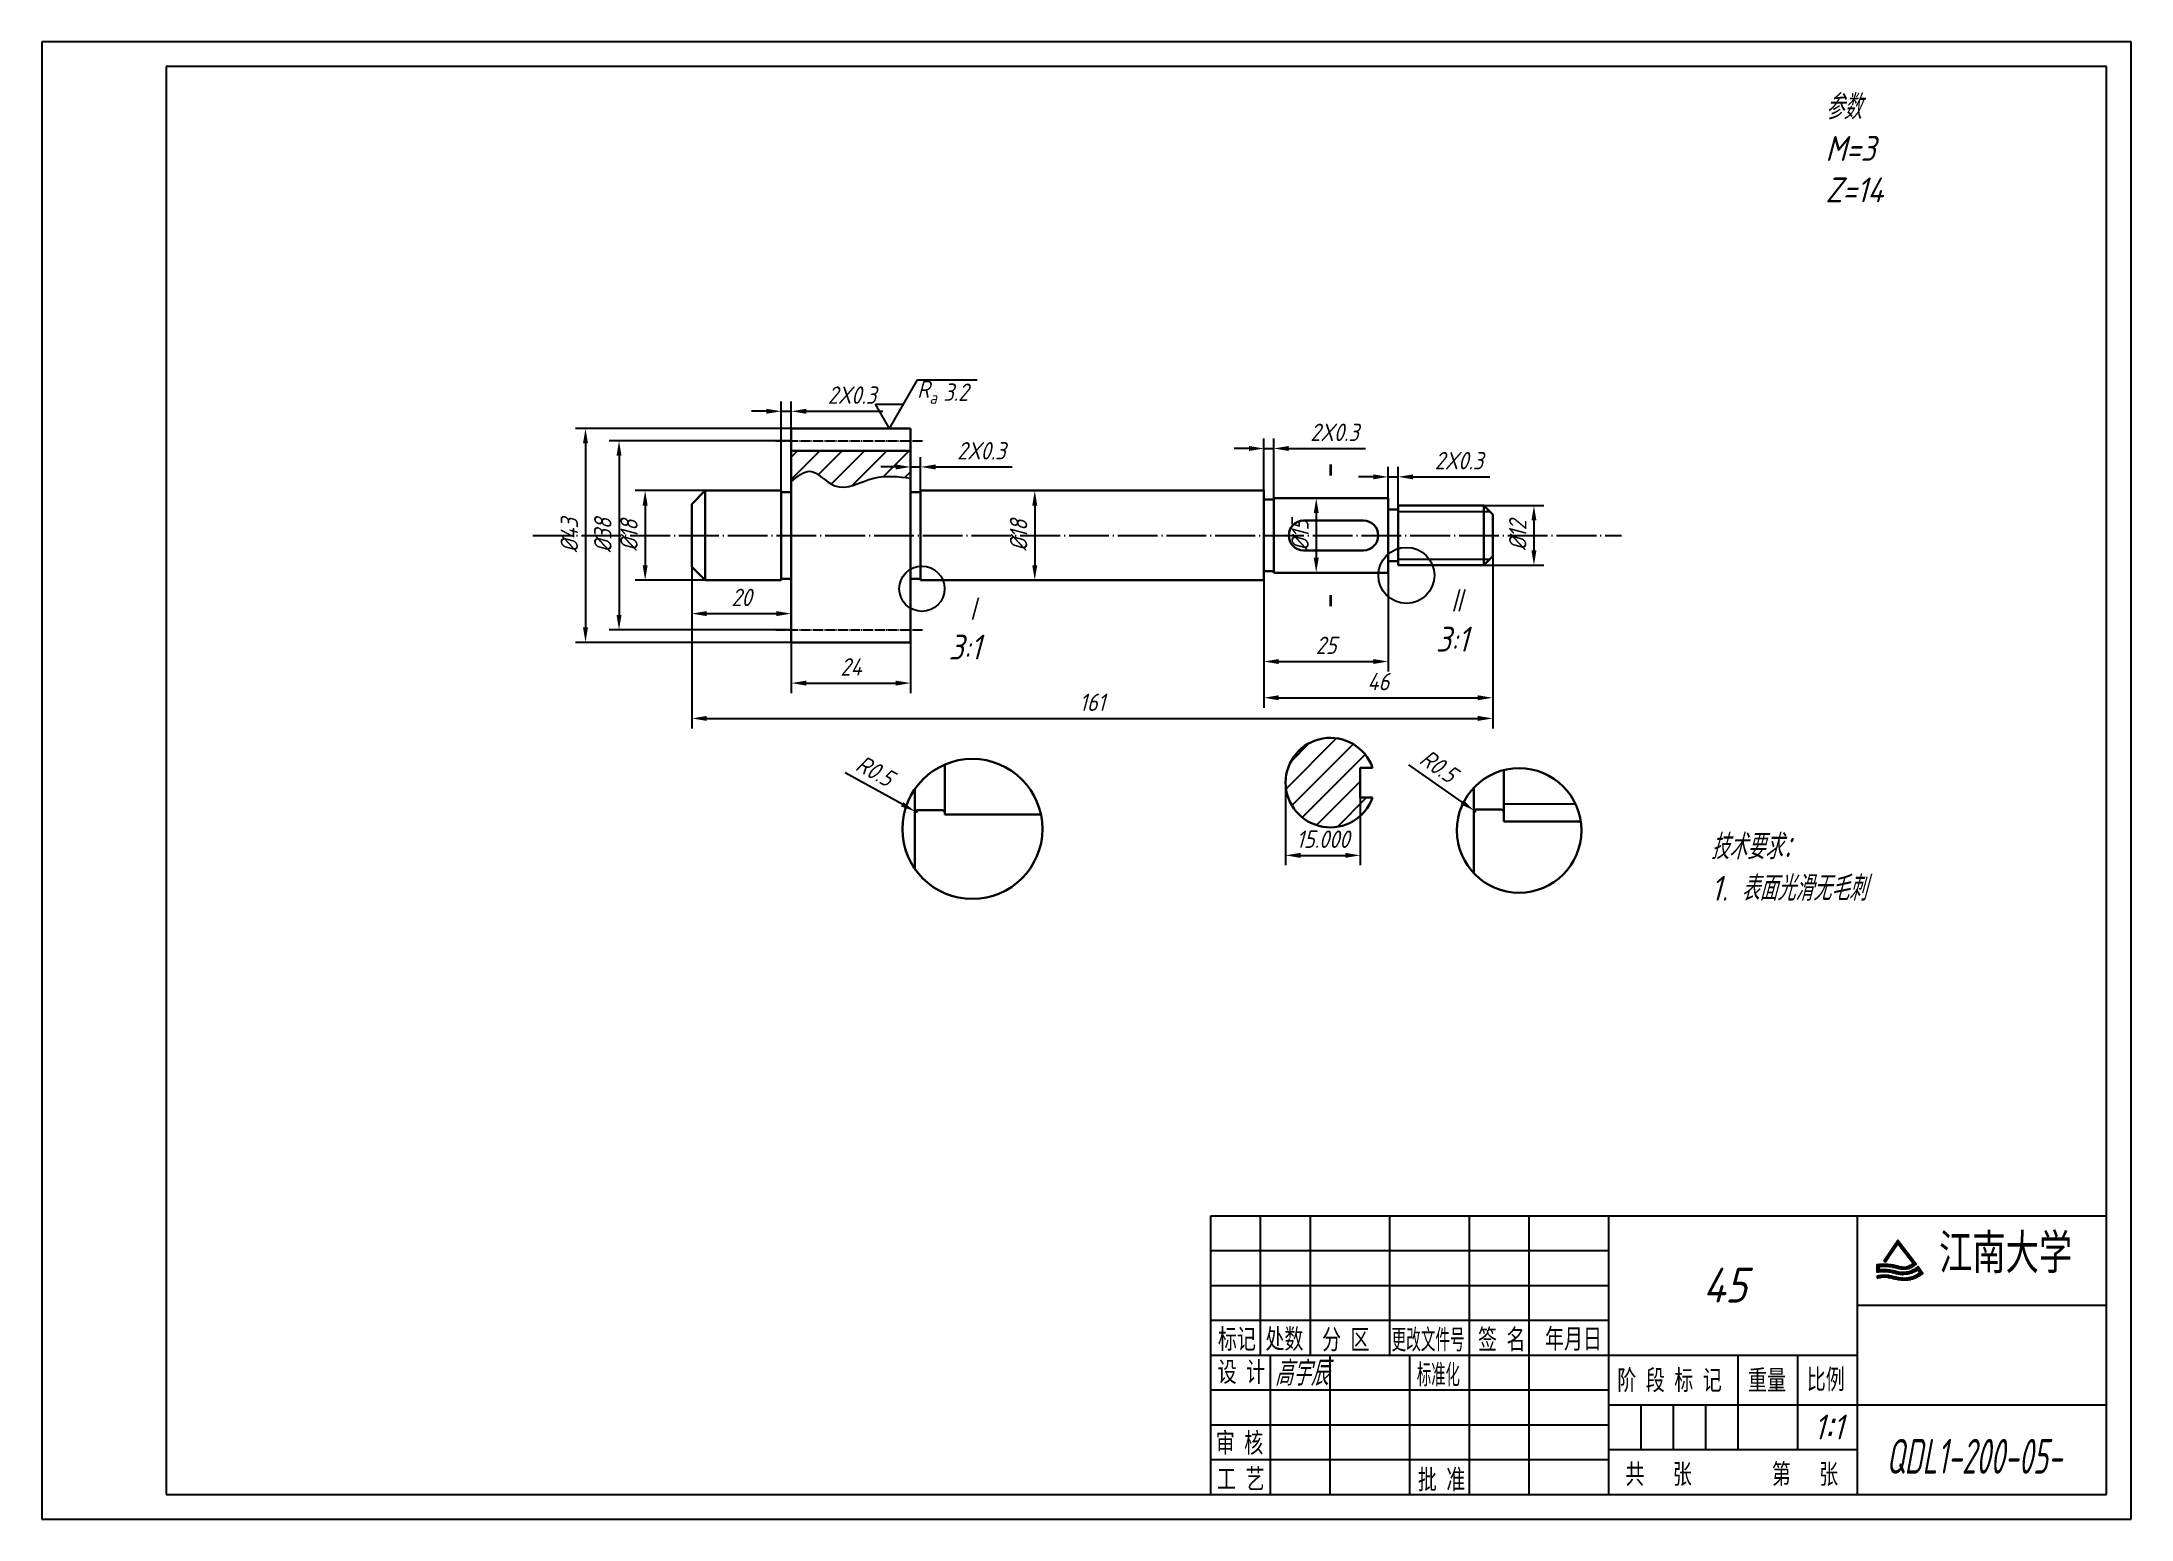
# Model space of a CAD drawing. Header units: millimetres. Extents: x 0 to 420, y 0 to 297.
import ezdxf
from ezdxf.enums import TextEntityAlignment as Align

# ---------------------------------------------------------------- set-up
doc = ezdxf.new("R2010")
doc.units = ezdxf.units.MM
doc.linetypes.add('点画线-25', pattern=[9.8, 8, -0.8, 0.2, -0.8])
doc.layers.get('0').update_dxf_attribs({"lineweight": 25})
doc.layers.add('剖面线', color=6, linetype='Continuous', plot=False)
for name, color, linetype in [('图框标题栏-文字', 4, 'Continuous'), ('图框标题栏-粗线', 7, 'Continuous'), ('图框标题栏-细线', 3, 'Continuous'), ('尺寸', 2, 'Continuous'), ('文字及注释', 4, 'Continuous'), ('波浪线', 3, 'Continuous')]:
    doc.layers.add(name, color=color, linetype=linetype)
doc.layers.add('粗实线', color=7, linetype='Continuous', lineweight=30)
doc.layers.add('细点画线', color=1, linetype='点画线-25', lineweight=25)
doc.styles.add('工程字', font='gbeitc.shx', dxfattribs={"bigfont": 'gbcbig.shx'})
doc.styles.add('长仿宋字', font='simfang.ttf', dxfattribs={"width": 0.7})
doc.dimstyles.new('GB', dxfattribs={"dimtxt": 3.5, "dimasz": 3, "dimexe": 2, "dimexo": 0, "dimgap": 1.5, "dimtad": 1, "dimdec": 3, "dimdsep": 46, "dimtxsty": '工程字', "dimcen": 0, "dimclrd": 256, "dimclre": 256, "dimclrt": 256, "dimadec": 1, "dimazin": 2, "dimtp": 0.21, "dimtm": 0.25, "dimtfac": 0.7, "dimtdec": 3, "dimtmove": 0, "dimatfit": 3, "dimfxl": 1, "dimtzin": 0, "dimlwd": -1, "dimlwe": -1, "dimarcsym": 0})
doc.dimstyles.new('GB$4', dxfattribs={"dimtxt": 3.5, "dimasz": 3, "dimexe": 2, "dimexo": 0, "dimgap": 1.5, "dimtad": 1, "dimdec": 3, "dimdsep": 46, "dimtxsty": '工程字', "dimcen": 0, "dimclrd": 256, "dimclre": 256, "dimclrt": 256, "dimadec": 1, "dimazin": 2, "dimtp": 0.21, "dimtm": 0.25, "dimtfac": 0.7, "dimtdec": 3, "dimtmove": 0, "dimatfit": 1, "dimfxl": 1, "dimtzin": 0, "dimlwd": -1, "dimlwe": -1, "dimarcsym": 0})

# ---------------------------------------------------------------- blocks, each defined once
blk = doc.blocks.new('标题栏填写')
at = {"layer": '文字及注释', "style": '工程字'}
for tag, height, p in [('材料', 7, (103.3, 38.56)), ('名称', 10, (153.9, 23.81)), ('设计', 5, (18.2, 21.83)), ('比例', 5, (124.2, 11.04)), ('图号', 7, (153.44, 4.15))]:
    blk.add_attdef(tag, text='', height=height, dxfattribs=at).set_placement(p, align=Align.CENTER)
blk = doc.blocks.new('*D13')
at = {"layer": 'Defpoints', "color": 0, "transparency": 16777216}
for p in [(250.02, 148.08), (265.02, 148.08), (265.02, 133.45)]:
    blk.add_point(p, dxfattribs=at)
at = {"layer": '尺寸', "transparency": 16777216}
for p, q in [((250.02, 148.08), (250.02, 131.45)), ((265.02, 148.08), (265.02, 131.45)), ((253.02, 133.45), (262.02, 133.45))]:
    blk.add_line(p, q, dxfattribs=at)
for points in [[(253.02, 133.95), (253.02, 132.95), (250.02, 133.45)], [(262.02, 133.95), (262.02, 132.95), (265.02, 133.45)]]:
    blk.add_solid(points, dxfattribs=at)
at = {"layer": '尺寸', "transparency": 16777216, "insert": (257.52, 136.7), "char_height": 3.5, "attachment_point": 5, "style": '工程字'}
blk.add_mtext('15.000', dxfattribs=at)
blk = doc.blocks.new('*D14')
at = {"layer": 'Defpoints', "color": 0, "transparency": 16777216}
for p in [(133.35, 206.77), (121.28, 188.77), (133.35, 188.77)]:
    blk.add_point(p, dxfattribs=at)
at = {"layer": '尺寸', "transparency": 16777216}
for p, q in [((133.35, 206.77), (119.28, 206.77)), ((121.28, 203.77), (121.28, 191.77)), ((133.35, 188.77), (119.28, 188.77))]:
    blk.add_line(p, q, dxfattribs=at)
for points in [[(120.78, 203.77), (121.78, 203.77), (121.28, 206.77)], [(120.78, 191.77), (121.78, 191.77), (121.28, 188.77)]]:
    blk.add_solid(points, dxfattribs=at)
at = {"layer": '尺寸', "transparency": 16777216, "insert": (118.03, 197.77), "char_height": 3.5, "attachment_point": 5, "rotation": 90, "style": '工程字'}
blk.add_mtext('%%C18', dxfattribs=at)
blk = doc.blocks.new('*D15')
at = {"layer": 'Defpoints', "color": 0, "transparency": 16777216}
for p in [(150.65, 219.27), (109.29, 176.27), (150.65, 176.27)]:
    blk.add_point(p, dxfattribs=at)
at = {"layer": '尺寸', "transparency": 16777216}
for p, q in [((150.65, 219.27), (107.29, 219.27)), ((109.29, 216.27), (109.29, 179.27)), ((150.65, 176.27), (107.29, 176.27))]:
    blk.add_line(p, q, dxfattribs=at)
for points in [[(108.79, 216.27), (109.79, 216.27), (109.29, 219.27)], [(108.79, 179.27), (109.79, 179.27), (109.29, 176.27)]]:
    blk.add_solid(points, dxfattribs=at)
at = {"layer": '尺寸', "transparency": 16777216, "insert": (106.04, 197.77), "char_height": 3.5, "attachment_point": 5, "rotation": 90, "style": '工程字'}
blk.add_mtext('%%C43', dxfattribs=at)
blk = doc.blocks.new('*D16')
at = {"layer": 'Defpoints', "color": 0, "transparency": 16777216}
for p in [(150.65, 216.77), (116.03, 178.77), (150.65, 178.77)]:
    blk.add_point(p, dxfattribs=at)
at = {"layer": '尺寸', "transparency": 16777216}
for p, q in [((150.65, 216.77), (114.03, 216.77)), ((116.03, 213.77), (116.03, 181.77)), ((150.65, 178.77), (114.03, 178.77))]:
    blk.add_line(p, q, dxfattribs=at)
for points in [[(115.53, 213.77), (116.53, 213.77), (116.03, 216.77)], [(115.53, 181.77), (116.53, 181.77), (116.03, 178.77)]]:
    blk.add_solid(points, dxfattribs=at)
at = {"layer": '尺寸', "transparency": 16777216, "insert": (112.78, 197.77), "char_height": 3.5, "attachment_point": 5, "rotation": 90, "style": '工程字'}
blk.add_mtext('%%C38', dxfattribs=at)
blk = doc.blocks.new('*D17')
at = {"layer": 'Defpoints', "color": 0, "transparency": 16777216}
for p in [(291.65, 193.57), (130.65, 191.47), (291.65, 160.98)]:
    blk.add_point(p, dxfattribs=at)
at = {"layer": '尺寸', "transparency": 16777216}
for p, q in [((291.65, 193.57), (291.65, 158.98)), ((130.65, 191.47), (130.65, 158.98)), ((133.65, 160.98), (288.65, 160.98))]:
    blk.add_line(p, q, dxfattribs=at)
for points in [[(133.65, 161.48), (133.65, 160.48), (130.65, 160.98)], [(288.65, 161.48), (288.65, 160.48), (291.65, 160.98)]]:
    blk.add_solid(points, dxfattribs=at)
at = {"layer": '尺寸', "transparency": 16777216, "insert": (211.15, 164.23), "char_height": 3.5, "attachment_point": 5, "style": '工程字'}
blk.add_mtext('161', dxfattribs=at)
blk = doc.blocks.new('*D18')
at = {"layer": 'Defpoints', "color": 0, "transparency": 16777216}
for p in [(130.65, 191.47), (150.65, 189.07), (150.65, 182.05)]:
    blk.add_point(p, dxfattribs=at)
at = {"layer": '尺寸', "transparency": 16777216}
for p, q in [((130.65, 191.47), (130.65, 180.05)), ((150.65, 189.07), (150.65, 180.05)), ((133.65, 182.05), (147.65, 182.05))]:
    blk.add_line(p, q, dxfattribs=at)
for points in [[(133.65, 182.55), (133.65, 181.55), (130.65, 182.05)], [(147.65, 182.55), (147.65, 181.55), (150.65, 182.05)]]:
    blk.add_solid(points, dxfattribs=at)
at = {"layer": '尺寸', "transparency": 16777216, "insert": (140.65, 185.3), "char_height": 3.5, "attachment_point": 5, "style": '工程字'}
blk.add_mtext('20', dxfattribs=at)
blk = doc.blocks.new('*D19')
at = {"layer": 'Defpoints', "color": 0, "transparency": 16777216}
for p in [(211.15, 206.77), (199.6, 188.77), (211.15, 188.77)]:
    blk.add_point(p, dxfattribs=at)
at = {"layer": '尺寸', "transparency": 16777216}
for p, q in [((211.15, 206.77), (197.6, 206.77)), ((199.6, 203.77), (199.6, 191.77)), ((211.15, 188.77), (197.6, 188.77))]:
    blk.add_line(p, q, dxfattribs=at)
for points in [[(199.1, 203.77), (200.1, 203.77), (199.6, 206.77)], [(199.1, 191.77), (200.1, 191.77), (199.6, 188.77)]]:
    blk.add_solid(points, dxfattribs=at)
at = {"layer": '尺寸', "transparency": 16777216, "insert": (196.35, 197.77), "char_height": 3.5, "attachment_point": 5, "rotation": 90, "style": '工程字'}
blk.add_mtext('%%C18', dxfattribs=at)
blk = doc.blocks.new('*D20')
at = {"layer": 'Defpoints', "color": 0, "transparency": 16777216}
for p in [(270.65, 190.27), (245.65, 188.77), (270.65, 172.42)]:
    blk.add_point(p, dxfattribs=at)
at = {"layer": '尺寸', "transparency": 16777216}
for p, q in [((270.65, 190.27), (270.65, 170.42)), ((245.65, 188.77), (245.65, 170.42)), ((248.65, 172.42), (267.65, 172.42))]:
    blk.add_line(p, q, dxfattribs=at)
for points in [[(248.65, 172.92), (248.65, 171.92), (245.65, 172.42)], [(267.65, 172.92), (267.65, 171.92), (270.65, 172.42)]]:
    blk.add_solid(points, dxfattribs=at)
at = {"layer": '尺寸', "transparency": 16777216, "insert": (258.15, 175.67), "char_height": 3.5, "attachment_point": 5, "style": '工程字'}
blk.add_mtext('25', dxfattribs=at)
blk = doc.blocks.new('*D21')
at = {"layer": 'Defpoints', "color": 0, "transparency": 16777216}
for p in [(291.65, 193.57), (245.65, 188.77), (291.65, 165.13)]:
    blk.add_point(p, dxfattribs=at)
at = {"layer": '尺寸', "transparency": 16777216}
for p, q in [((291.65, 193.57), (291.65, 163.13)), ((245.65, 188.77), (245.65, 163.13)), ((248.65, 165.13), (288.65, 165.13))]:
    blk.add_line(p, q, dxfattribs=at)
for points in [[(248.65, 165.63), (248.65, 164.63), (245.65, 165.13)], [(288.65, 165.63), (288.65, 164.63), (291.65, 165.13)]]:
    blk.add_solid(points, dxfattribs=at)
at = {"layer": '尺寸', "transparency": 16777216, "insert": (268.65, 168.38), "char_height": 3.5, "attachment_point": 5, "style": '工程字'}
blk.add_mtext('46', dxfattribs=at)
blk = doc.blocks.new('*D22')
at = {"layer": 'Defpoints', "color": 0, "transparency": 16777216}
for p in [(150.65, 176.27), (174.65, 176.27), (174.65, 168.08)]:
    blk.add_point(p, dxfattribs=at)
at = {"layer": '尺寸', "transparency": 16777216}
for p, q in [((150.65, 176.27), (150.65, 166.08)), ((174.65, 176.27), (174.65, 166.08)), ((153.65, 168.08), (171.65, 168.08))]:
    blk.add_line(p, q, dxfattribs=at)
for points in [[(153.65, 168.58), (153.65, 167.58), (150.65, 168.08)], [(171.65, 168.58), (171.65, 167.58), (174.65, 168.08)]]:
    blk.add_solid(points, dxfattribs=at)
at = {"layer": '尺寸', "transparency": 16777216, "insert": (162.65, 171.33), "char_height": 3.5, "attachment_point": 5, "style": '工程字'}
blk.add_mtext('24', dxfattribs=at)
blk = doc.blocks.new('*D23')
at = {"layer": 'Defpoints', "color": 0, "transparency": 16777216}
for p in [(176.65, 211.53), (174.65, 206.47), (176.65, 206.27)]:
    blk.add_point(p, dxfattribs=at)
at = {"layer": '尺寸', "transparency": 16777216}
for p, q in [((171.65, 211.53), (168.65, 211.53)), ((174.65, 206.47), (174.65, 213.53)), ((174.65, 211.53), (176.65, 211.53)), ((176.65, 206.27), (176.65, 213.53)), ((179.65, 211.53), (195.06, 211.53))]:
    blk.add_line(p, q, dxfattribs=at)
for points in [[(171.65, 212.03), (171.65, 211.03), (174.65, 211.53)], [(179.65, 212.03), (179.65, 211.03), (176.65, 211.53)]]:
    blk.add_solid(points, dxfattribs=at)
at = {"layer": '尺寸', "transparency": 16777216, "insert": (188.85, 214.78), "char_height": 3.5, "attachment_point": 5, "style": '工程字'}
blk.add_mtext('2X0.3', dxfattribs=at)
blk = doc.blocks.new('*D24')
at = {"layer": 'Defpoints', "color": 0, "transparency": 16777216}
for p in [(247.65, 215.24), (245.65, 204.97), (247.65, 204.77)]:
    blk.add_point(p, dxfattribs=at)
at = {"layer": '尺寸', "transparency": 16777216}
for p, q in [((242.65, 215.24), (239.65, 215.24)), ((245.65, 204.97), (245.65, 217.24)), ((245.65, 215.24), (247.65, 215.24)), ((247.65, 204.77), (247.65, 217.24)), ((250.65, 215.24), (266.06, 215.24))]:
    blk.add_line(p, q, dxfattribs=at)
for points in [[(242.65, 215.74), (242.65, 214.74), (245.65, 215.24)], [(250.65, 215.74), (250.65, 214.74), (247.65, 215.24)]]:
    blk.add_solid(points, dxfattribs=at)
at = {"layer": '尺寸', "transparency": 16777216, "insert": (259.85, 218.49), "char_height": 3.5, "attachment_point": 5, "style": '工程字'}
blk.add_mtext('2X0.3', dxfattribs=at)
blk = doc.blocks.new('*D25')
at = {"layer": 'Defpoints', "color": 0, "transparency": 16777216}
for p in [(272.65, 209.54), (270.65, 202.97), (272.65, 203.02)]:
    blk.add_point(p, dxfattribs=at)
at = {"layer": '尺寸', "transparency": 16777216}
for p, q in [((270.65, 202.97), (270.65, 211.54)), ((272.65, 203.02), (272.65, 211.54)), ((267.65, 209.54), (264.65, 209.54)), ((270.65, 209.54), (272.65, 209.54)), ((275.65, 209.54), (291.06, 209.54))]:
    blk.add_line(p, q, dxfattribs=at)
for points in [[(267.65, 210.04), (267.65, 209.04), (270.65, 209.54)], [(275.65, 210.04), (275.65, 209.04), (272.65, 209.54)]]:
    blk.add_solid(points, dxfattribs=at)
at = {"layer": '尺寸', "transparency": 16777216, "insert": (284.86, 212.79), "char_height": 3.5, "attachment_point": 5, "style": '工程字'}
blk.add_mtext('2X0.3', dxfattribs=at)
blk = doc.blocks.new('*D26')
at = {"layer": 'Defpoints', "color": 0, "transparency": 16777216}
for p in [(150.65, 222.72), (148.65, 206.47), (150.65, 206.47)]:
    blk.add_point(p, dxfattribs=at)
at = {"layer": '尺寸', "transparency": 16777216}
for p, q in [((145.65, 222.72), (142.65, 222.72)), ((148.65, 206.47), (148.65, 224.72)), ((148.65, 222.72), (150.65, 222.72)), ((150.65, 206.47), (150.65, 224.72)), ((153.65, 222.72), (169.06, 222.72))]:
    blk.add_line(p, q, dxfattribs=at)
for points in [[(145.65, 223.22), (145.65, 222.22), (148.65, 222.72)], [(153.65, 223.22), (153.65, 222.22), (150.65, 222.72)]]:
    blk.add_solid(points, dxfattribs=at)
at = {"layer": '尺寸', "transparency": 16777216, "insert": (162.85, 225.97), "char_height": 3.5, "attachment_point": 5, "style": '工程字'}
blk.add_mtext('2X0.3', dxfattribs=at)
blk = doc.blocks.new('*D27')
at = {"layer": 'Defpoints', "color": 0, "transparency": 16777216}
for p in [(259.15, 205.27), (256.18, 190.27), (259.15, 190.27)]:
    blk.add_point(p, dxfattribs=at)
at = {"layer": '尺寸', "transparency": 16777216}
for p, q in [((259.15, 205.27), (254.18, 205.27)), ((256.18, 202.27), (256.18, 193.27)), ((259.15, 190.27), (254.18, 190.27))]:
    blk.add_line(p, q, dxfattribs=at)
for points in [[(255.68, 202.27), (256.68, 202.27), (256.18, 205.27)], [(255.68, 193.27), (256.68, 193.27), (256.18, 190.27)]]:
    blk.add_solid(points, dxfattribs=at)
at = {"layer": '尺寸', "transparency": 16777216, "insert": (252.93, 197.77), "char_height": 3.5, "attachment_point": 5, "rotation": 90, "style": '工程字'}
blk.add_mtext('%%C15', dxfattribs=at)
blk = doc.blocks.new('*D28')
at = {"layer": 'Defpoints', "color": 0, "transparency": 16777216}
for p in [(289.85, 203.77), (289.85, 191.77), (299.94, 191.77)]:
    blk.add_point(p, dxfattribs=at)
at = {"layer": '尺寸', "transparency": 16777216}
for p, q in [((289.85, 203.77), (301.94, 203.77)), ((299.94, 200.77), (299.94, 194.77)), ((289.85, 191.77), (301.94, 191.77))]:
    blk.add_line(p, q, dxfattribs=at)
for points in [[(299.44, 200.77), (300.44, 200.77), (299.94, 203.77)], [(299.44, 194.77), (300.44, 194.77), (299.94, 191.77)]]:
    blk.add_solid(points, dxfattribs=at)
at = {"layer": '尺寸', "transparency": 16777216, "insert": (296.69, 197.77), "char_height": 3.5, "attachment_point": 5, "rotation": 90, "style": '工程字'}
blk.add_mtext('%%C12', dxfattribs=at)
blk = doc.blocks.new('*D29')
at = {"layer": 'Defpoints', "color": 0, "transparency": 16777216}
for p in [(175.56, 142.28), (176, 142.04)]:
    blk.add_point(p, dxfattribs=at)
at = {"layer": '尺寸', "transparency": 16777216}
for p, q in [((172.93, 143.72), (161.48, 150.03)), ((176, 142.04), (175.56, 142.28))]:
    blk.add_line(p, q, dxfattribs=at)
blk.add_solid([(173.17, 144.16), (172.69, 143.29), (175.56, 142.28)], dxfattribs=at)
at = {"layer": '尺寸', "transparency": 16777216, "insert": (167.46, 150.45), "char_height": 3.5, "attachment_point": 5, "rotation": 331.1684, "style": '工程字'}
blk.add_mtext('R0.5', dxfattribs=at)
blk = doc.blocks.new('*D30')
at = {"layer": 'Defpoints', "color": 0, "transparency": 16777216}
for p in [(287.95, 142.42), (288.36, 142.14)]:
    blk.add_point(p, dxfattribs=at)
at = {"layer": '尺寸', "transparency": 16777216}
for p, q in [((285.49, 144.14), (274.77, 151.63)), ((288.36, 142.14), (287.95, 142.42))]:
    blk.add_line(p, q, dxfattribs=at)
blk.add_solid([(285.78, 144.55), (285.21, 143.73), (287.95, 142.42)], dxfattribs=at)
at = {"layer": '尺寸', "transparency": 16777216, "insert": (280.76, 151.41), "char_height": 3.5, "attachment_point": 5, "rotation": 325.0644, "style": '工程字'}
blk.add_mtext('R0.5', dxfattribs=at)
blk = doc.blocks.new('粗糙度')
at = {"layer": '文字及注释'}
for p, q in [((0, 0), (5.66, 9.8)), ((5.66, 9.8), (17.66, 9.8)), ((0, 0), (-2.83, 4.9)), ((-2.83, 4.9), (2.83, 4.9))]:
    blk.add_line(p, q, dxfattribs=at)
at = {"layer": '文字及注释', "insert": (7.54, 7.3), "char_height": 3.5, "attachment_point": 5, "style": '工程字'}
blk.add_mtext_dynamic_manual_height_columns('\\A1;R{\\H0.7x;\\S^ a;}', width=8.6603, gutter_width=25, heights=[0], dxfattribs=at)
at = {"layer": '文字及注释', "style": '工程字'}
blk.add_attdef('CCD', text='', height=3.5, dxfattribs=at).set_placement((13.32, 7.3), align=Align.MIDDLE)

msp = doc.modelspace()

# ---------------------------------------------------------------- hatches: boundary and pattern name
at = {"layer": '剖面线'}
h = msp.add_hatch(dxfattribs=at)
h.set_pattern_fill('ANSI31', color=256)
edge = h.paths.add_edge_path()
edge.add_line((174.6493, 214.7668), (150.6493, 214.7668))
edge.add_line((150.6493, 214.7668), (150.6493, 208.5168))
edge.add_spline(control_points=[(150.6493, 208.5168), (151.892, 209.6074), (154.8243, 212.1806), (159.8384, 205.4805), (167.0789, 210.2585), (172.192, 209.5968), (174.6493, 209.2788)], knot_values=[0, 0, 0, 0, 4.27669345, 10.09133998, 18.0949237, 25.49977161, 25.49977161, 25.49977161, 25.49977161], degree=3, periodic=0)
edge.add_line((174.6493, 209.2788), (174.6493, 214.7668))
h = msp.add_hatch(dxfattribs=at)
h.set_pattern_fill('ANSI31', color=256)
h.paths.add_polyline_path([(265.0173, 148.0785), (265.0173, 151.0785), (267.5013, 151.0785, 5.82842712), (267.5013, 145.0785), (265.0173, 145.0785)])

# ---------------------------------------------------------------- linework, layer by layer
for p, q in [((272.6509, 202.5668), (291.0493, 202.5668)), ((272.6509, 192.9668), (291.0493, 192.9668)), ((293.8659, 143.8377), (308.2612, 143.8377))]:
    msp.add_line(p, q)
for centre, radius in [((274.3116, 189.7402), 5.6305), ((176.9268, 187.0544), 4.5552)]:
    msp.add_circle(centre, radius)
at = {"layer": '图框标题栏-文字'}
for p, q in [((372.0604, 54.6), (372.5917, 54.6)), ((372.1281, 54.7), (372.6594, 54.7)), ((372.1958, 54.8), (372.7271, 54.8)), ((372.2635, 54.9), (372.7948, 54.9)), ((372.3312, 55), (372.8625, 55)), ((372.3988, 55.1), (372.9301, 55.1)), ((372.4665, 55.2), (372.9978, 55.2)), ((372.5342, 55.3), (373.0655, 55.3)), ((372.6019, 55.4), (373.6166, 55.4)), ((372.6696, 55.5), (373.5388, 55.5)), ((372.7372, 55.6), (373.4609, 55.6)), ((372.8049, 55.7), (373.3831, 55.7)), ((372.8726, 55.8), (373.3052, 55.8)), ((372.9403, 55.9), (373.2274, 55.9)), ((373.008, 56), (373.1495, 56)), ((373.1369, 55.3), (373.6945, 55.3)), ((373.2147, 55.2), (373.7723, 55.2)), ((373.2926, 55.1), (373.8502, 55.1)), ((373.3704, 55), (373.928, 55)), ((373.4483, 54.9), (374.0059, 54.9)), ((373.5261, 54.8), (374.0837, 54.8)), ((373.6039, 54.7), (374.1616, 54.7)), ((373.6818, 54.6), (374.2394, 54.6)), ((368.907, 51.1), (372.2712, 51.1)), ((368.907, 51), (372.7171, 51)), ((368.907, 50.9), (373.0871, 50.9)), ((368.907, 50.8), (369.4485, 50.8)), ((368.907, 50.7), (369.347, 50.7)), ((368.907, 50.6), (369.347, 50.6)), ((368.907, 50.5), (369.347, 50.5)), ((368.907, 50.4), (369.347, 50.4)), ((369.0844, 51.2), (371.6728, 51.2)), ((370.2521, 51.9281), (370.6165, 51.6814)), ((370.2935, 51.9), (370.7644, 51.9)), ((370.3008, 52), (370.8321, 52)), ((370.3684, 52.1), (370.8997, 52.1)), ((370.4361, 52.2), (370.9674, 52.2)), ((370.4413, 51.8), (370.6967, 51.8)), ((370.5038, 52.3), (371.0351, 52.3)), ((370.5715, 52.4), (371.1028, 52.4)), ((370.589, 51.7), (370.629, 51.7)), ((370.6392, 52.5), (371.1705, 52.5)), ((370.7068, 52.6), (371.2381, 52.6)), ((370.7745, 52.7), (371.3058, 52.7)), ((370.8422, 52.8), (371.3735, 52.8)), ((370.9099, 52.9), (371.4412, 52.9)), ((370.9776, 53), (371.5089, 53)), ((371.0452, 53.1), (371.5765, 53.1)), ((371.1129, 53.2), (371.6442, 53.2)), ((371.1806, 53.3), (371.7119, 53.3)), ((371.2483, 53.4), (371.7796, 53.4)), ((371.3087, 50.8), (373.4191, 50.8)), ((371.316, 53.5), (371.8473, 53.5)), ((371.3836, 53.6), (371.9149, 53.6)), ((371.4513, 53.7), (371.9826, 53.7)), ((371.519, 53.8), (372.0503, 53.8)), ((371.5867, 53.9), (372.118, 53.9)), ((371.6544, 54), (372.1857, 54)), ((371.722, 54.1), (372.2533, 54.1)), ((371.7897, 54.2), (372.321, 54.2)), ((371.8574, 54.3), (372.3887, 54.3)), ((371.9251, 54.4), (372.4564, 54.4)), ((371.9928, 54.5), (372.5241, 54.5)), ((372.0194, 50.7), (374.0658, 50.7)), ((372.4997, 50.6), (375.7489, 50.6)), ((372.8858, 50.5), (375.5167, 50.5)), ((373.2154, 50.4), (375.2228, 50.4)), ((373.7596, 54.5), (374.3172, 54.5)), ((373.8375, 54.4), (374.3951, 54.4)), ((373.9153, 54.3), (374.4729, 54.3)), ((373.9932, 54.2), (374.5508, 54.2)), ((374.071, 54.1), (374.6286, 54.1)), ((374.1489, 54), (374.7065, 54)), ((374.2267, 53.9), (374.7843, 53.9)), ((374.3046, 53.8), (374.8622, 53.8)), ((374.3725, 50.7), (375.9444, 50.7)), ((374.3824, 53.7), (374.94, 53.7)), ((374.4603, 53.6), (375.0179, 53.6)), ((374.5381, 53.5), (375.0957, 53.5)), ((374.616, 53.4), (375.1736, 53.4)), ((374.6938, 53.3), (375.2514, 53.3)), ((374.7716, 53.2), (375.3293, 53.2)), ((374.8495, 53.1), (375.4071, 53.1)), ((374.9273, 53), (375.4849, 53)), ((375.0052, 52.9), (375.5628, 52.9)), ((375.0191, 50.8), (376.1147, 50.8)), ((375.083, 52.8), (375.6406, 52.8)), ((375.1609, 52.7), (375.7185, 52.7)), ((375.2387, 52.6), (375.7963, 52.6)), ((375.3166, 52.5), (375.8742, 52.5)), ((375.331, 50.9), (376.266, 50.9)), ((375.3944, 52.4), (375.952, 52.4)), ((375.4723, 52.3), (376.0299, 52.3)), ((375.5501, 52.2), (376.1077, 52.2)), ((375.5655, 51), (376.4022, 51)), ((375.628, 52.1), (376.1856, 52.1)), ((375.7058, 52), (376.2634, 52)), ((375.7583, 51.1), (376.5262, 51.1)), ((375.7837, 51.9), (376.3413, 51.9)), ((375.8615, 51.8), (376.4191, 51.8)), ((375.9237, 51.2), (376.6396, 51.2)), ((375.9394, 51.7), (376.497, 51.7)), ((376.0172, 51.6), (376.5748, 51.6)), ((376.069, 51.3), (376.7441, 51.3)), ((376.095, 51.5), (376.6527, 51.5)), ((376.1729, 51.4), (376.7305, 51.4)), ((376.6769, 50.4), (377.4598, 50.4)), ((376.8264, 50.5), (377.3889, 50.5)), ((376.9647, 50.6), (377.318, 50.6)), ((377.0933, 50.7), (377.247, 50.7)), ((368.907, 50.3), (369.347, 50.3)), ((368.907, 50.2), (369.347, 50.2)), ((368.907, 50.1), (371.5633, 50.1)), ((368.907, 50), (372.1082, 50)), ((368.907, 49.9), (372.5144, 49.9)), ((368.907, 49.8), (372.8422, 49.8)), ((368.907, 49.7), (369.2868, 49.7)), ((368.907, 48.9046), (368.907, 48.4649)), ((368.907, 48.9), (371.8727, 48.9)), ((368.907, 48.8), (372.2679, 48.8)), ((368.907, 48.7), (372.7297, 48.7)), ((368.907, 48.6), (369.6003, 48.6)), ((368.907, 48.5), (369.0497, 48.5)), ((369.3544, 49), (371.4073, 49)), ((371.1029, 48.6), (373.2955, 48.6)), ((371.2373, 49.7), (373.3098, 49.7)), ((371.6535, 48.5), (374.0947, 48.5)), ((371.8701, 49.6), (376.0941, 49.6)), ((372.0489, 48.4), (376.364, 48.4)), ((372.3116, 49.5), (375.8344, 49.5)), ((372.4895, 48.3), (376.0758, 48.3)), ((372.6378, 49.4), (375.522, 49.4)), ((373.0145, 48.2), (375.7204, 48.2)), ((373.0499, 49.3), (375.1099, 49.3)), ((373.6615, 50.3), (374.7768, 50.3)), ((373.7009, 48.1), (375.217, 48.1)), ((373.9313, 49.2), (374.2284, 49.2)), ((374.85, 49.7), (376.3195, 49.7)), ((374.8686, 48.5), (376.6111, 48.5)), ((375.3176, 49.8), (376.5201, 49.8)), ((375.4989, 48.6), (376.8295, 48.6)), ((375.6453, 49.9), (376.7016, 49.9)), ((375.8802, 48.7), (377.0263, 48.7)), ((375.91, 50), (376.8678, 50)), ((376.1361, 50.1), (377.0212, 50.1)), ((376.1775, 48.8), (377.2059, 48.8)), ((376.3353, 50.2), (377.6017, 50.2)), ((376.4276, 48.9), (377.3715, 48.9)), ((376.5142, 50.3), (377.5308, 50.3)), ((376.646, 49), (377.5253, 49)), ((376.8412, 49.1), (377.6689, 49.1)), ((377.0183, 49.2), (377.8036, 49.2)), ((377.1332, 50.1), (377.6727, 50.1)), ((377.1807, 49.3), (377.9304, 49.3)), ((377.2041, 50), (377.7436, 50)), ((377.2751, 49.9), (377.8145, 49.9)), ((377.3309, 49.4), (378.0501, 49.4)), ((377.346, 49.8), (377.8855, 49.8)), ((377.4169, 49.7), (377.9564, 49.7)), ((377.4706, 49.5), (378.0983, 49.5)), ((377.4879, 49.6), (378.0274, 49.6))]:
    msp.add_line(p, q, dxfattribs=at)
for points in [[(370.2521, 51.9281), (373.0738, 56.0973), (376.78, 51.3364, -0.28909601), (373.0691, 50.4462, 0.10228388), (369.347, 50.7892), (369.347, 50.1495, -0.09119522), (372.4928, 49.9075, 0.26613454), (377.1902, 50.7801), (378.1236, 49.4643, -0.18412464), (374.3616, 48.036, -0.04444823), (371.8909, 48.4395, 0.1319438), (368.907, 48.4649, 0.1319438)], [(368.907, 48.9046, -0.1312527), (372.0031, 48.865, 0.04409725), (374.3777, 48.476, 0.16392967), (377.5281, 49.5433), (377.0964, 50.1519, -0.24095199), (372.3643, 49.4864, 0.10564743), (368.907, 49.646), (368.907, 51.1744, -0.11278445), (373.2043, 50.865, 0.25699814), (376.1828, 51.3872), (373.0987, 55.349), (370.6165, 51.6814)]]:
    msp.add_lwpolyline(points, format="xyb", dxfattribs=at)
at = {"layer": '图框标题栏-粗线'}
for p, q in [((415, 292), (25, 292)), ((25, 292), (25, 5)), ((415, 5), (415, 292)), ((235, 61), (415, 61)), ((235, 5), (235, 61)), ((245, 33), (245, 61)), ((255, 33), (255, 61)), ((271, 33), (271, 61)), ((287, 5), (287, 61)), ((299, 5), (299, 61)), ((315, 5), (315, 61)), ((365, 5), (365, 61)), ((415, 5), (415, 61)), ((365, 43), (415, 43)), ((235, 40), (315, 40)), ((235, 33), (365, 33)), ((247, 5), (247, 33)), ((259, 5), (259, 33)), ((275, 5), (275, 33)), ((341, 14), (341, 33)), ((353, 14), (353, 33)), ((235, 26), (315, 26)), ((315, 23), (415, 23)), ((315, 14), (365, 14)), ((25, 5), (415, 5)), ((235, 5), (415, 5))]:
    msp.add_line(p, q, dxfattribs=at)
at = {"layer": '图框标题栏-细线'}
for p, q in [((420, 297), (0, 297)), ((0, 297), (0, 0)), ((420, 0), (420, 297)), ((235, 54), (315, 54)), ((235, 47), (315, 47)), ((321.5, 14), (321.5, 23)), ((328, 14), (328, 23)), ((334.5, 14), (334.5, 23)), ((235, 19), (315, 19)), ((235, 12), (315, 12)), ((0, 0), (420, 0))]:
    msp.add_line(p, q, dxfattribs=at)
at = {"layer": '文字及注释'}
for points in [[(259.0891, 209.7754, 0.5, 0.5, 0), (259.0891, 212.0486, 0, 0, 0), (260.8739, 212.0486, 1, 0, 0), (263.7527, 212.0486, 0, 0, 0)], [(259.0891, 209.7754, 0.5, 0.5, 0), (259.0891, 212.0486, 0, 0, 0), (260.8739, 212.0486, 1, 0, 0), (263.7527, 212.0486, 0, 0, 0)], [(259.0891, 185.7583, 0.5, 0.5, 0), (259.0891, 183.4851, 0, 0, 0), (260.8739, 183.4851, 1, 0, 0), (263.7527, 183.4851, 0, 0, 0)], [(259.0891, 185.7583, 0.5, 0.5, 0), (259.0891, 183.4851, 0, 0, 0), (260.8739, 183.4851, 1, 0, 0), (263.7527, 183.4851, 0, 0, 0)]]:
    msp.add_lwpolyline(points, format="xyseb", dxfattribs=at)
at = {"layer": '波浪线'}
msp.add_spline([(150.6493, 208.5168), (154.353, 210.6552), (159.3886, 207.7479), (167.2444, 209.2788), (174.6493, 209.2788)], degree=3, dxfattribs=at)
at = {"layer": '粗实线'}
for p, q in [((174.6493, 219.2668), (150.6493, 219.2668)), ((150.6493, 219.2668), (150.6493, 197.7668)), ((174.6493, 197.7668), (174.6493, 219.2668)), ((174.6493, 214.7668), (150.6493, 214.7668)), ((130.6493, 204.0668), (133.3493, 206.7668)), ((148.6493, 206.7668), (133.3493, 206.7668)), ((133.3493, 206.7668), (133.3493, 188.7668)), ((148.6493, 197.7668), (148.6493, 206.7668)), ((148.6493, 206.4668), (150.6493, 206.4668)), ((176.6493, 206.4668), (174.6493, 206.4668)), ((245.6493, 206.7668), (176.6493, 206.7668)), ((176.6493, 206.7668), (176.6493, 205.7668)), ((245.6493, 197.7668), (245.6493, 206.7668)), ((130.6493, 204.0668), (130.6493, 197.7668)), ((176.6493, 205.7668), (176.6493, 189.7668)), ((245.6493, 204.9668), (247.6493, 204.9668)), ((270.6493, 205.2668), (247.6493, 205.2668)), ((247.6493, 204.2668), (247.6493, 205.2668)), ((247.6493, 204.2668), (247.6493, 191.2668)), ((270.6493, 197.7668), (270.6493, 205.2668)), ((270.6493, 202.9668), (272.6493, 202.9668)), ((289.8493, 203.7668), (272.6493, 203.7668)), ((272.6493, 202.2668), (272.6525, 193.2668)), ((272.6525, 202.2668), (272.6525, 203.7668)), ((291.6493, 201.9668), (289.8493, 203.7668)), ((289.8493, 203.7668), (289.8493, 191.7668)), ((291.6493, 201.9668), (291.6493, 197.7668)), ((130.6493, 191.4668), (130.6493, 197.7668)), ((148.6493, 197.7668), (148.6493, 188.7668)), ((150.6493, 176.2668), (150.6493, 197.7668)), ((174.6493, 197.7668), (174.6493, 176.2668)), ((245.6493, 197.7668), (245.6493, 188.7668)), ((253.6493, 200.7668), (265.6493, 200.7668)), ((270.6493, 197.7668), (270.6493, 190.2668)), ((291.6493, 193.5668), (291.6493, 197.7668)), ((265.6493, 194.7668), (253.6493, 194.7668)), ((272.6525, 193.2668), (272.6525, 191.7668)), ((291.6493, 193.5668), (289.8493, 191.7668)), ((130.6493, 191.4668), (133.3493, 188.7668)), ((148.6493, 189.0668), (150.6493, 189.0668)), ((176.6493, 189.0668), (174.6493, 189.0668)), ((176.6493, 188.7668), (176.6493, 189.7668)), ((245.6493, 190.5668), (247.6493, 190.5668)), ((247.6493, 191.2668), (247.6493, 190.2668)), ((270.6493, 190.2668), (247.6493, 190.2668)), ((270.6493, 192.5668), (272.6493, 192.5668)), ((289.8493, 191.7668), (272.6493, 191.7668)), ((148.6493, 188.7668), (133.3493, 188.7668)), ((245.6493, 188.7668), (176.6493, 188.7668)), ((174.6493, 176.2668), (150.6493, 176.2668)), ((181.4962, 151.6952), (181.4962, 142.0362)), ((265.0173, 148.0785), (265.0173, 151.0785)), ((265.0173, 151.0785), (267.5013, 151.0785)), ((265.0173, 148.0785), (265.0173, 145.0785)), ((287.861, 147.0526), (287.861, 129.8555)), ((293.8687, 150.5851), (293.8708, 142.1377)), ((175.4962, 142.0362), (175.4962, 146.7899)), ((265.0173, 145.0785), (267.5013, 145.0785)), ((267.0563, 144.0345), (267.016, 144.0345)), ((175.4962, 142.0362), (175.4962, 130.7392)), ((180.9962, 142.5362), (175.9962, 142.5362)), ((181.4962, 141.6362), (181.4962, 142.0362)), ((200.8446, 141.6362), (181.4962, 141.6362)), ((288.361, 142.6377), (293.3708, 142.6377)), ((309.3503, 140.2377), (293.861, 140.2377)), ((293.8708, 142.1377), (293.8708, 140.2377))]:
    msp.add_line(p, q, dxfattribs=at)
for centre, radius in [((187.0627, 138.7645), 14.078), ((296.9594, 138.4541), 12.5186)]:
    msp.add_circle(centre, radius, dxfattribs=at)
for centre, radius, start, end in [((253.6493, 197.7668), 3, 90, 270), ((265.6493, 197.7668), 3, 270, 90), ((259.016, 148.0785), 9, 19.471221, 340.528779), ((175.9962, 142.0362), 0.5, 90, 180), ((180.9962, 142.0362), 0.5, 0, 90), ((288.361, 142.1377), 0.5, 90, 180), ((293.3708, 142.1377), 0.5, 0, 90)]:
    msp.add_arc(centre, radius, start, end, dxfattribs=at)
at = {"layer": '细点画线', "ltscale": 0.25}
for p, q in [((147.5316, 216.7668), (177.2426, 216.7668)), ((147.5316, 178.7668), (177.2426, 178.7668))]:
    msp.add_line(p, q, dxfattribs=at)
at = {"layer": '细点画线'}
msp.add_line((98.6852, 197.7668), (317.5574, 197.7668), dxfattribs=at)

# ---------------------------------------------------------------- block references
at = {"layer": '文字及注释'}
msp.add_blockref('粗糙度', (170.3925, 219.2668), dxfattribs=at).add_auto_attribs({'CCD': '3.2'})
at = {"layer": '粗实线'}
ref = msp.add_blockref('标题栏填写', (235, 5), dxfattribs=at)
ref.add_attrib('设计', '高宇辰', dxfattribs={"layer": '文字及注释', "height": 5, "style": '工程字'}).set_placement((253.2035, 26.8278), align=Align.CENTER)
ref.add_attrib('材料', '45', dxfattribs={"layer": '文字及注释', "height": 7, "style": '工程字'}).set_placement((338.3014, 43.5583), align=Align.CENTER)
ref.add_attrib('比例', '1∶1', dxfattribs={"layer": '文字及注释', "height": 5, "style": '工程字'}).set_placement((359.2035, 16.0352), align=Align.CENTER)
ref.add_attrib('图号', 'QDL1-200-05-', dxfattribs={"layer": '文字及注释', "height": 7, "style": '工程字', "width": 0.7}).set_placement((388.4363, 9.1497), align=Align.CENTER)

# ---------------------------------------------------------------- texts
at = {"layer": '图框标题栏-文字', "style": '长仿宋字', "width": 0.7}
for s, p in [('标记', (236.4239, 34.2605)), ('处数', (245.9692, 34.2775)), ('分 区', (257.3502, 34.159)), ('签 名', (288.6942, 34.1856)), ('年月日', (302.1539, 34.2967)), ('设 计', (236.3665, 27.6438)), ('阶 段 标 记', (316.6984, 25.9853)), ('重量', (342.9786, 25.9993)), ('比例', (354.79, 26.1497)), ('审 核', (235.9902, 13.3764)), ('工 艺', (236.2357, 6.1349)), ('批 准', (276.5974, 6.0133)), ('共   张', (318.3289, 7.1248)), ('第   张', (347.7605, 7.1248))]:
    msp.add_text(s, height=4, dxfattribs=at).set_placement(p)
at = {"layer": '图框标题栏-文字', "style": '长仿宋字'}
for s, width, p, p2 in [('更改文件号', 0.502639, (271.3148, 34.154), (286.0205, 34.154)), ('标准化', 0.491894, (276.4157, 27.1349), (285.0506, 27.1349))]:
    msp.add_text(s, height=4, dxfattribs=dict(at, width=width)).set_placement(p, p2, align=Align.FIT)
at = {"layer": '图框标题栏-文字', "insert": (381.3851, 57.2185), "char_height": 7, "width": 33.615218, "attachment_point": 1, "style": '长仿宋字'}
msp.add_mtext('江南大学', dxfattribs=at)
at = {"layer": '文字及注释', "char_height": 5, "attachment_point": 1, "style": '工程字'}
for s, width, insert in [('参数\\PM=3\\PZ=14', 51.331031, (358.5467, 286.3922)), ('Ⅰ', 8.075168, (185.1712, 185.3606)), ('Ⅱ', 2.501026, (282.4461, 187.0303)), ('3:1', 9.172132, (182.267, 177.8138)), ('3:1', 9.865806, (280.2376, 179.408)), ('技术要求：\\P1. 表面光滑无毛刺', 45.890476, (335.52, 137.6796))]:
    msp.add_mtext_dynamic_manual_height_columns(s, width=width, gutter_width=25, heights=[0], dxfattribs=dict(at, insert=insert))

# ---------------------------------------------------------------- dimensions: what is measured, and where the dimension line sits
at = {"layer": '尺寸'}
for base, p1, p2, text, picture, middle in [((150.6493, 222.72), (148.6493, 206.4668), (150.6493, 206.4668), '<>X0.3', '*D26', (162.8524, 225.97)), ((176.6493, 211.5333), (174.6493, 206.4668), (176.6493, 206.2668), '<>X0.3', '*D23', (188.8524, 214.7833)), ((272.6525, 209.5399), (270.6493, 202.9668), (272.6525, 203.0168), '2X0.3', '*D25', (284.8556, 212.7899)), ((265.0173, 133.4495), (250.016, 148.0785), (265.0173, 148.0785), '15.000', '*D13', (257.5167, 136.6995))]:
    dim = msp.add_linear_dim(base=base, p1=p1, p2=p2, text=text, dimstyle='GB', dxfattribs=at)
    dim.commit()
    dim.dimension.update_dxf_attribs({"geometry": picture, "text_midpoint": middle})
for base, p1, p2, picture, middle in [((109.2866, 176.2668), (150.6493, 219.2668), (150.6493, 176.2668), '*D15', (106.0366, 197.7668)), ((116.0316, 178.7668), (150.6493, 216.7668), (150.6493, 178.7668), '*D16', (112.7816, 197.7668)), ((121.2815, 188.7668), (133.3493, 206.7668), (133.3493, 188.7668), '*D14', (118.0315, 197.7668)), ((199.5966, 188.7668), (211.1493, 206.7668), (211.1493, 188.7668), '*D19', (196.3466, 197.7668)), ((256.1813, 190.2668), (259.1493, 205.2668), (259.1493, 190.2668), '*D27', (252.9313, 197.7668)), ((299.9413, 191.7668), (289.8493, 203.7668), (289.8493, 191.7668), '*D28', (296.6913, 197.7668))]:
    dim = msp.add_linear_dim(base=base, p1=p1, p2=p2, angle=90, text='%%C<>', dimstyle='GB', dxfattribs=at)
    dim.commit()
    dim.dimension.update_dxf_attribs({"geometry": picture, "text_midpoint": middle})
dim = msp.add_linear_dim(base=(247.6493, 215.2353), p1=(245.6493, 204.9668), p2=(247.6493, 204.7668), text='<>X0.3', dimstyle='GB', dxfattribs=at)
dim.commit()
dim.dimension.update_dxf_attribs({"geometry": '*D24', "text_midpoint": (259.8524, 215.2353), "dimtype": 160})
for base, p1, p2, picture, middle in [((291.6493, 160.9811), (130.6493, 191.4668), (291.6493, 193.5668), '*D17', (211.1493, 164.2311)), ((291.6493, 165.1333), (245.6493, 188.7668), (291.6493, 193.5668), '*D21', (268.6493, 168.3833)), ((150.6493, 182.0459), (130.6493, 191.4668), (150.6493, 189.0668), '*D18', (140.6493, 185.2959)), ((270.6493, 172.425), (245.6493, 188.7668), (270.6493, 190.2668), '*D20', (258.1493, 175.675)), ((174.6493, 168.0825), (150.6493, 176.2668), (174.6493, 176.2668), '*D22', (162.6493, 171.3325))]:
    dim = msp.add_linear_dim(base=base, p1=p1, p2=p2, dimstyle='GB', dxfattribs=at)
    dim.commit()
    dim.dimension.update_dxf_attribs({"geometry": picture, "text_midpoint": middle})
for center, mpoint, picture, middle in [((288.361, 142.1377), (287.9511, 142.424), '*D30', (278.9035, 148.7441)), ((175.9962, 142.0362), (175.5582, 142.2774), '*D29', (165.8898, 147.5995))]:
    dim = msp.add_radius_dim(center=center, mpoint=mpoint, dimstyle='GB$4', dxfattribs=at)
    dim.commit()
    dim.dimension.update_dxf_attribs({"geometry": picture, "text_midpoint": middle, "dimtype": 164})

doc.saveas('drawing.dxf')
